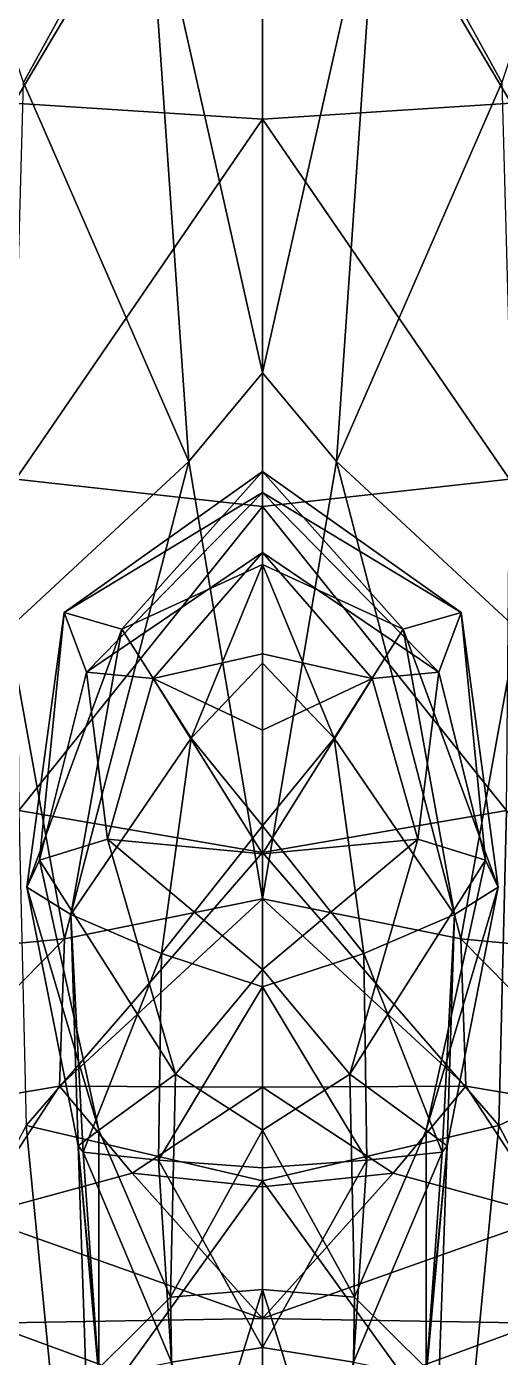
# Model space of a CAD drawing. Extents: x -0.66 to 0.66, y -2.3 to 3.93.
# Drawn here: x -0.0821 to 0.0827, y -1.0936 to -0.6305 of the extents above; entities that cross this region are included whole.
import ezdxf

# ---------------------------------------------------------------- set-up
doc = ezdxf.new("R2010")
doc.units = 0
doc.layers.add('PARASAUR$LWO', color=1, linetype='CONTINUOUS')

msp = doc.modelspace()

# ---------------------------------------------------------------- linework, layer by layer
at = {"layer": 'PARASAUR$LWO'}
for points in [[(-0.08322, -0.64993, 1.62798), (-0.14393, -0.46805, 1.5033), (-0.04023, -0.57192, 1.56544)], [(0.14393, -0.46805, 1.5033), (0.08322, -0.64993, 1.62798), (0.04023, -0.57192, 1.56544)], [(0, -0.51135, 2.61576), (-0.08803, -0.51638, 2.59782), (-0.08652, -0.65709, 2.58115)], [(0, -0.6627, 2.60053), (0, -0.51135, 2.61576), (-0.08652, -0.65709, 2.58115)], [(0, -0.51135, 2.61576), (0, -0.6627, 2.60053), (0.08652, -0.65709, 2.58115)], [(0.08803, -0.51638, 2.59782), (0, -0.51135, 2.61576), (0.08652, -0.65709, 2.58115)], [(-0.04023, -0.57192, 1.56544), (0, -0.53609, 1.52282), (0, -0.75098, 1.64117)], [(0, -0.53609, 1.52282), (0.04023, -0.57192, 1.56544), (0, -0.75098, 1.64117)], [(-0.08322, -0.64993, 1.62798), (-0.04023, -0.57192, 1.56544), (-0.02573, -0.78186, 1.65504)], [(-0.02573, -0.78186, 1.65504), (-0.04023, -0.57192, 1.56544), (0, -0.75098, 1.64117)], [(0.04023, -0.57192, 1.56544), (0.02573, -0.78186, 1.65504), (0, -0.75098, 1.64117)], [(0.04023, -0.57192, 1.56544), (0.08322, -0.64993, 1.62798), (0.02573, -0.78186, 1.65504)], [(-0.08841, -0.84003, 1.68008), (-0.08322, -0.64993, 1.62798), (-0.02573, -0.78186, 1.65504)], [(0.08322, -0.64993, 1.62798), (0.08841, -0.84003, 1.68008), (0.02573, -0.78186, 1.65504)], [(0, -0.6627, 2.60053), (-0.08652, -0.65709, 2.58115), (-0.08585, -0.788, 2.53913)], [(0.08652, -0.65709, 2.58115), (0, -0.6627, 2.60053), (0.08585, -0.788, 2.53913)], [(0, -0.79744, 2.56319), (0, -0.6627, 2.60053), (-0.08585, -0.788, 2.53913)], [(0, -0.6627, 2.60053), (0, -0.79744, 2.56319), (0.08585, -0.788, 2.53913)], [(-0.02573, -0.78186, 1.65504), (0, -0.75098, 1.64117), (0, -0.934, 1.69999)], [(0, -0.75098, 1.64117), (0.02573, -0.78186, 1.65504), (0, -0.934, 1.69999)], [(-0.08841, -0.84003, 1.68008), (-0.02573, -0.78186, 1.65504), (-0.06894, -0.94795, 1.70663)], [(-0.06894, -0.94795, 1.70663), (-0.02573, -0.78186, 1.65504), (0, -0.934, 1.69999)], [(0.02573, -0.78186, 1.65504), (0.06894, -0.94795, 1.70663), (0, -0.934, 1.69999)], [(0.02573, -0.78186, 1.65504), (0.08841, -0.84003, 1.68008), (0.06894, -0.94795, 1.70663)], [(0, -0.79265, 3.35209), (-0.06905, -0.83441, 3.36016), (0, -0.78536, 3.40975)], [(-0.06905, -0.83441, 3.36016), (-0.04895, -0.84014, 3.41598), (0, -0.78536, 3.40975)], [(0, -0.78536, 3.40975), (-0.04895, -0.84014, 3.41598), (0, -0.81763, 3.4466)], [(0.06905, -0.83441, 3.36016), (0, -0.79265, 3.35209), (0, -0.78536, 3.40975)], [(0.04895, -0.84014, 3.41598), (0.06905, -0.83441, 3.36016), (0, -0.78536, 3.40975)], [(0.04895, -0.84014, 3.41598), (0, -0.78536, 3.40975), (0, -0.81763, 3.4466)], [(0, -0.79744, 2.56319), (-0.08585, -0.788, 2.53913), (-0.08481, -0.90322, 2.49899)], [(0.08585, -0.788, 2.53913), (0, -0.79744, 2.56319), (0.08481, -0.90322, 2.49899)], [(-0.06905, -0.83441, 3.36016), (0, -0.79265, 3.35209), (-0.06132, -0.85512, 3.31005)], [(0, -0.81346, 3.32068), (-0.06132, -0.85512, 3.31005), (0, -0.79265, 3.35209)], [(0.06132, -0.85512, 3.31005), (0, -0.81346, 3.32068), (0, -0.79265, 3.35209)], [(0, -0.79265, 3.35209), (0.06905, -0.83441, 3.36016), (0.06132, -0.85512, 3.31005)], [(0, -0.91787, 2.52477), (0, -0.79744, 2.56319), (-0.08481, -0.90322, 2.49899)], [(0, -0.79744, 2.56319), (0, -0.91787, 2.52477), (0.08481, -0.90322, 2.49899)], [(-0.03813, -0.85736, 3.31362), (-0.06132, -0.85512, 3.31005), (0, -0.81346, 3.32068)], [(0, -0.84879, 3.29665), (-0.03813, -0.85736, 3.31362), (0, -0.81346, 3.32068)], [(0.03813, -0.85736, 3.31362), (0, -0.84879, 3.29665), (0, -0.81346, 3.32068)], [(0.06132, -0.85512, 3.31005), (0.03813, -0.85736, 3.31362), (0, -0.81346, 3.32068)], [(-0.02486, -0.87811, 3.45654), (0, -0.81763, 3.4466), (-0.04895, -0.84014, 3.41598)], [(0, -0.81763, 3.4466), (-0.02486, -0.87811, 3.45654), (0, -0.85204, 3.47593)], [(0, -0.81763, 3.4466), (0.02486, -0.87811, 3.45654), (0.04895, -0.84014, 3.41598)], [(0.02486, -0.87811, 3.45654), (0, -0.81763, 3.4466), (0, -0.85204, 3.47593)], [(-0.082, -0.92997, 3.38415), (-0.06905, -0.83441, 3.36016), (-0.07757, -0.92057, 3.33675)], [(-0.06905, -0.83441, 3.36016), (-0.082, -0.92997, 3.38415), (-0.04895, -0.84014, 3.41598)], [(-0.06905, -0.83441, 3.36016), (-0.06132, -0.85512, 3.31005), (-0.07757, -0.92057, 3.33675)], [(0.082, -0.92997, 3.38415), (0.06905, -0.83441, 3.36016), (0.04895, -0.84014, 3.41598)], [(0.06132, -0.85512, 3.31005), (0.06905, -0.83441, 3.36016), (0.07757, -0.92057, 3.33675)], [(0.06905, -0.83441, 3.36016), (0.082, -0.92997, 3.38415), (0.07757, -0.92057, 3.33675)], [(-0.14067, -0.95471, 1.72373), (-0.08841, -0.84003, 1.68008), (-0.06894, -0.94795, 1.70663)], [(-0.06674, -0.93942, 3.42297), (-0.04895, -0.84014, 3.41598), (-0.082, -0.92997, 3.38415)], [(-0.02486, -0.87811, 3.45654), (-0.04895, -0.84014, 3.41598), (-0.06674, -0.93942, 3.42297)], [(0.04895, -0.84014, 3.41598), (0.02486, -0.87811, 3.45654), (0.06674, -0.93942, 3.42297)], [(0.04895, -0.84014, 3.41598), (0.06674, -0.93942, 3.42297), (0.082, -0.92997, 3.38415)], [(0.08841, -0.84003, 1.68008), (0.14067, -0.95471, 1.72373), (0.06894, -0.94795, 1.70663)], [(-0.03813, -0.85736, 3.31362), (0, -0.84879, 3.29665), (0, -0.87529, 3.28907)], [(0, -0.84879, 3.29665), (0.03813, -0.85736, 3.31362), (0, -0.87529, 3.28907)], [(-0.07757, -0.92057, 3.33675), (-0.06132, -0.85512, 3.31005), (-0.05397, -0.91325, 3.3273)], [(-0.03813, -0.85736, 3.31362), (-0.05397, -0.91325, 3.3273), (-0.06132, -0.85512, 3.31005)], [(-0.02486, -0.87811, 3.45654), (0, -0.90861, 3.48144), (0, -0.85204, 3.47593)], [(0, -0.90861, 3.48144), (0.02486, -0.87811, 3.45654), (0, -0.85204, 3.47593)], [(0.05397, -0.91325, 3.3273), (0.03813, -0.85736, 3.31362), (0.06132, -0.85512, 3.31005)], [(0.06132, -0.85512, 3.31005), (0.07757, -0.92057, 3.33675), (0.05397, -0.91325, 3.3273)], [(-0.03813, -0.85736, 3.31362), (0, -0.91833, 3.30465), (-0.05397, -0.91325, 3.3273)], [(0, -0.91833, 3.30465), (-0.03813, -0.85736, 3.31362), (0, -0.87529, 3.28907)], [(0, -0.91833, 3.30465), (0.03813, -0.85736, 3.31362), (0.05397, -0.91325, 3.3273)], [(0.03813, -0.85736, 3.31362), (0, -0.91833, 3.30465), (0, -0.87529, 3.28907)], [(-0.03521, -0.95301, 3.45882), (-0.02486, -0.87811, 3.45654), (-0.06674, -0.93942, 3.42297)], [(-0.02486, -0.87811, 3.45654), (-0.03521, -0.95301, 3.45882), (0, -0.90861, 3.48144)], [(0.03521, -0.95301, 3.45882), (0.02486, -0.87811, 3.45654), (0, -0.90861, 3.48144)], [(0.02486, -0.87811, 3.45654), (0.03521, -0.95301, 3.45882), (0.06674, -0.93942, 3.42297)], [(0, -0.91787, 2.52477), (-0.08481, -0.90322, 2.49899), (-0.08221, -1.01286, 2.4699)], [(0.08481, -0.90322, 2.49899), (0, -0.91787, 2.52477), (0.08221, -1.01286, 2.4699)], [(0.08481, -0.90322, 2.49899), (0.08221, -1.01286, 2.4699), (0.15029, -0.98094, 2.39624)], [(0, -0.96456, 3.48174), (0, -0.90861, 3.48144), (-0.03521, -0.95301, 3.45882)], [(0, -0.90861, 3.48144), (0, -0.96456, 3.48174), (0.03521, -0.95301, 3.45882)], [(-0.05397, -0.91325, 3.3273), (-0.03031, -0.995, 3.35252), (-0.07757, -0.92057, 3.33675)], [(-0.03031, -0.995, 3.35252), (-0.05397, -0.91325, 3.3273), (0, -0.95863, 3.31475)], [(0, -0.95863, 3.31475), (-0.05397, -0.91325, 3.3273), (0, -0.91833, 3.30465)], [(0.05397, -0.91325, 3.3273), (0.03031, -0.995, 3.35252), (0, -0.95863, 3.31475)], [(0.05397, -0.91325, 3.3273), (0, -0.95863, 3.31475), (0, -0.91833, 3.30465)], [(0.03031, -0.995, 3.35252), (0.05397, -0.91325, 3.3273), (0.07757, -0.92057, 3.33675)], [(0, -1.03217, 2.49631), (0, -0.91787, 2.52477), (-0.08221, -1.01286, 2.4699)], [(-0.07757, -0.92057, 3.33675), (-0.05693, -1.01449, 3.36192), (-0.082, -0.92997, 3.38415)], [(-0.03031, -0.995, 3.35252), (-0.05693, -1.01449, 3.36192), (-0.07757, -0.92057, 3.33675)], [(0, -0.91787, 2.52477), (0, -1.03217, 2.49631), (0.08221, -1.01286, 2.4699)], [(0.05693, -1.01449, 3.36192), (0.03031, -0.995, 3.35252), (0.07757, -0.92057, 3.33675)], [(0.05693, -1.01449, 3.36192), (0.07757, -0.92057, 3.33675), (0.082, -0.92997, 3.38415)], [(-0.06419, -1.01997, 3.39515), (-0.082, -0.92997, 3.38415), (-0.05693, -1.01449, 3.36192)], [(-0.082, -0.92997, 3.38415), (-0.06419, -1.01997, 3.39515), (-0.06674, -0.93942, 3.42297)], [(0.082, -0.92997, 3.38415), (0.06419, -1.01997, 3.39515), (0.05693, -1.01449, 3.36192)], [(0.06419, -1.01997, 3.39515), (0.082, -0.92997, 3.38415), (0.06674, -0.93942, 3.42297)], [(0, -0.99957, 1.71959), (-0.07071, -0.99913, 1.74423), (0, -0.934, 1.69999)], [(-0.06894, -0.94795, 1.70663), (0, -0.934, 1.69999), (-0.07071, -0.99913, 1.74423)], [(0.07071, -0.99913, 1.74423), (0, -0.99957, 1.71959), (0, -0.934, 1.69999)], [(0, -0.934, 1.69999), (0.06894, -0.94795, 1.70663), (0.07071, -0.99913, 1.74423)], [(-0.06419, -1.01997, 3.39515), (-0.06243, -1.02213, 3.41983), (-0.06674, -0.93942, 3.42297)], [(-0.06674, -0.93942, 3.42297), (-0.06243, -1.02213, 3.41983), (-0.03521, -0.95301, 3.45882)], [(0.06243, -1.02213, 3.41983), (0.06674, -0.93942, 3.42297), (0.03521, -0.95301, 3.45882)], [(0.06243, -1.02213, 3.41983), (0.06419, -1.01997, 3.39515), (0.06674, -0.93942, 3.42297)], [(-0.14067, -0.95471, 1.72373), (-0.06894, -0.94795, 1.70663), (-0.12925, -1.00908, 1.76438)], [(-0.07071, -0.99913, 1.74423), (-0.12925, -1.00908, 1.76438), (-0.06894, -0.94795, 1.70663)], [(0.12925, -1.00908, 1.76438), (0.07071, -0.99913, 1.74423), (0.06894, -0.94795, 1.70663)], [(0.06894, -0.94795, 1.70663), (0.14067, -0.95471, 1.72373), (0.12925, -1.00908, 1.76438)], [(-0.03623, -1.02488, 3.449), (-0.03521, -0.95301, 3.45882), (-0.06243, -1.02213, 3.41983)], [(-0.03521, -0.95301, 3.45882), (-0.03623, -1.02488, 3.449), (0, -0.96456, 3.48174)], [(0.03623, -1.02488, 3.449), (0.03521, -0.95301, 3.45882), (0, -0.96456, 3.48174)], [(0.03521, -0.95301, 3.45882), (0.03623, -1.02488, 3.449), (0.06243, -1.02213, 3.41983)], [(0, -1.01451, 3.3163), (-0.03031, -0.995, 3.35252), (0, -0.95863, 3.31475)], [(0.03031, -0.995, 3.35252), (0, -1.01451, 3.3163), (0, -0.95863, 3.31475)], [(-0.03623, -1.02488, 3.449), (0, -1.0276, 3.47612), (0, -0.96456, 3.48174)], [(0, -1.0276, 3.47612), (0.03623, -1.02488, 3.449), (0, -0.96456, 3.48174)], [(0.15029, -0.98094, 2.39624), (0.08221, -1.01286, 2.4699), (0.12889, -1.10236, 2.37217)], [(-0.03031, -0.995, 3.35252), (-0.032, -1.07263, 3.35447), (-0.05693, -1.01449, 3.36192)], [(-0.03031, -0.995, 3.35252), (0, -1.01451, 3.3163), (-0.032, -1.07263, 3.35447)], [(0, -1.01451, 3.3163), (0.03031, -0.995, 3.35252), (0.032, -1.07263, 3.35447)], [(0.032, -1.07263, 3.35447), (0.03031, -0.995, 3.35252), (0.05693, -1.01449, 3.36192)], [(-0.12925, -1.00908, 1.76438), (-0.07071, -0.99913, 1.74423), (-0.1003, -1.04447, 1.78978)], [(-0.04542, -1.02947, 1.75871), (-0.1003, -1.04447, 1.78978), (-0.07071, -0.99913, 1.74423)], [(-0.07071, -0.99913, 1.74423), (0, -0.99957, 1.71959), (-0.04542, -1.02947, 1.75871)], [(0, -1.0342, 1.73243), (-0.04542, -1.02947, 1.75871), (0, -0.99957, 1.71959)], [(0, -0.99957, 1.71959), (0.07071, -0.99913, 1.74423), (0.04542, -1.02947, 1.75871)], [(0.04542, -1.02947, 1.75871), (0, -1.0342, 1.73243), (0, -0.99957, 1.71959)], [(0.1003, -1.04447, 1.78978), (0.04542, -1.02947, 1.75871), (0.07071, -0.99913, 1.74423)], [(0.07071, -0.99913, 1.74423), (0.12925, -1.00908, 1.76438), (0.1003, -1.04447, 1.78978)], [(-0.07078, -1.13033, 2.45072), (-0.08221, -1.01286, 2.4699), (-0.12889, -1.10236, 2.37217)], [(0, -1.03217, 2.49631), (-0.08221, -1.01286, 2.4699), (-0.07078, -1.13033, 2.45072)], [(0.08221, -1.01286, 2.4699), (0, -1.03217, 2.49631), (0.07078, -1.13033, 2.45072)], [(0.08221, -1.01286, 2.4699), (0.07078, -1.13033, 2.45072), (0.12889, -1.10236, 2.37217)], [(-0.06419, -1.01997, 3.39515), (-0.05693, -1.01449, 3.36192), (-0.05694, -1.09734, 3.36232)], [(-0.05694, -1.09734, 3.36232), (-0.05693, -1.01449, 3.36192), (-0.032, -1.07263, 3.35447)], [(0, -1.06995, 3.31255), (-0.032, -1.07263, 3.35447), (0, -1.01451, 3.3163)], [(0.032, -1.07263, 3.35447), (0, -1.06995, 3.31255), (0, -1.01451, 3.3163)], [(0.05693, -1.01449, 3.36192), (0.05694, -1.09734, 3.36232), (0.032, -1.07263, 3.35447)], [(0.05693, -1.01449, 3.36192), (0.06419, -1.01997, 3.39515), (0.05694, -1.09734, 3.36232)], [(-0.06145, -1.09881, 3.38439), (-0.06419, -1.01997, 3.39515), (-0.05694, -1.09734, 3.36232)], [(-0.06243, -1.02213, 3.41983), (-0.06419, -1.01997, 3.39515), (-0.05694, -1.10016, 3.40668)], [(-0.06419, -1.01997, 3.39515), (-0.06145, -1.09881, 3.38439), (-0.05694, -1.10016, 3.40668)], [(-0.05694, -1.10016, 3.40668), (-0.03166, -1.09521, 3.43711), (-0.06243, -1.02213, 3.41983)], [(-0.03623, -1.02488, 3.449), (-0.06243, -1.02213, 3.41983), (-0.03166, -1.09521, 3.43711)], [(0.03166, -1.09521, 3.43711), (0.05694, -1.10016, 3.40668), (0.06243, -1.02213, 3.41983)], [(0.06243, -1.02213, 3.41983), (0.03623, -1.02488, 3.449), (0.03166, -1.09521, 3.43711)], [(0.06419, -1.01997, 3.39515), (0.06145, -1.09881, 3.38439), (0.05694, -1.09734, 3.36232)], [(0.06419, -1.01997, 3.39515), (0.06243, -1.02213, 3.41983), (0.05694, -1.10016, 3.40668)], [(0.06145, -1.09881, 3.38439), (0.06419, -1.01997, 3.39515), (0.05694, -1.10016, 3.40668)], [(0, -1.0276, 3.47612), (-0.03623, -1.02488, 3.449), (0, -1.09008, 3.4664)], [(-0.03623, -1.02488, 3.449), (-0.03166, -1.09521, 3.43711), (0, -1.09008, 3.4664)], [(0.03623, -1.02488, 3.449), (0, -1.0276, 3.47612), (0, -1.09008, 3.4664)], [(0.03166, -1.09521, 3.43711), (0.03623, -1.02488, 3.449), (0, -1.09008, 3.4664)], [(-0.1003, -1.04447, 1.78978), (-0.04542, -1.02947, 1.75871), (0, -1.07998, 1.78993)], [(0, -1.14392, 2.4897), (0, -1.03217, 2.49631), (-0.07078, -1.13033, 2.45072)], [(-0.04542, -1.02947, 1.75871), (0, -1.0342, 1.73243), (0, -1.07998, 1.78993)], [(0, -1.0342, 1.73243), (0.04542, -1.02947, 1.75871), (0, -1.07998, 1.78993)], [(0.04542, -1.02947, 1.75871), (0.1003, -1.04447, 1.78978), (0, -1.07998, 1.78993)], [(0, -1.03217, 2.49631), (0, -1.14392, 2.4897), (0.07078, -1.13033, 2.45072)], [(-0.09587, -1.08168, 1.82557), (-0.1003, -1.04447, 1.78978), (0, -1.07998, 1.78993)], [(0.1003, -1.04447, 1.78978), (0.09587, -1.08168, 1.82557), (0, -1.07998, 1.78993)], [(-0.032, -1.07263, 3.35447), (-0.03045, -1.16785, 3.32979), (-0.05694, -1.09734, 3.36232)], [(-0.03045, -1.16785, 3.32979), (-0.032, -1.07263, 3.35447), (0, -1.06995, 3.31255)], [(0, -1.15788, 3.28755), (-0.03045, -1.16785, 3.32979), (0, -1.06995, 3.31255)], [(0.03045, -1.16785, 3.32979), (0, -1.15788, 3.28755), (0, -1.06995, 3.31255)], [(0.032, -1.07263, 3.35447), (0.03045, -1.16785, 3.32979), (0, -1.06995, 3.31255)], [(0.03045, -1.16785, 3.32979), (0.032, -1.07263, 3.35447), (0.05694, -1.09734, 3.36232)], [(-0.11534, -1.09819, 1.85388), (-0.09587, -1.08168, 1.82557), (0, -1.11677, 1.85204)], [(0, -1.11677, 1.85204), (-0.09587, -1.08168, 1.82557), (0, -1.07998, 1.78993)], [(0.09587, -1.08168, 1.82557), (0, -1.11677, 1.85204), (0, -1.07998, 1.78993)], [(0.09587, -1.08168, 1.82557), (0.11534, -1.09819, 1.85388), (0, -1.11677, 1.85204)], [(0, -1.09008, 3.4664), (-0.03166, -1.09521, 3.43711), (0, -1.19794, 3.43558)], [(0.03166, -1.09521, 3.43711), (0, -1.09008, 3.4664), (0, -1.19794, 3.43558)]]:
    msp.add_3dface(points, dxfattribs=at)

doc.saveas('drawing.dxf')
